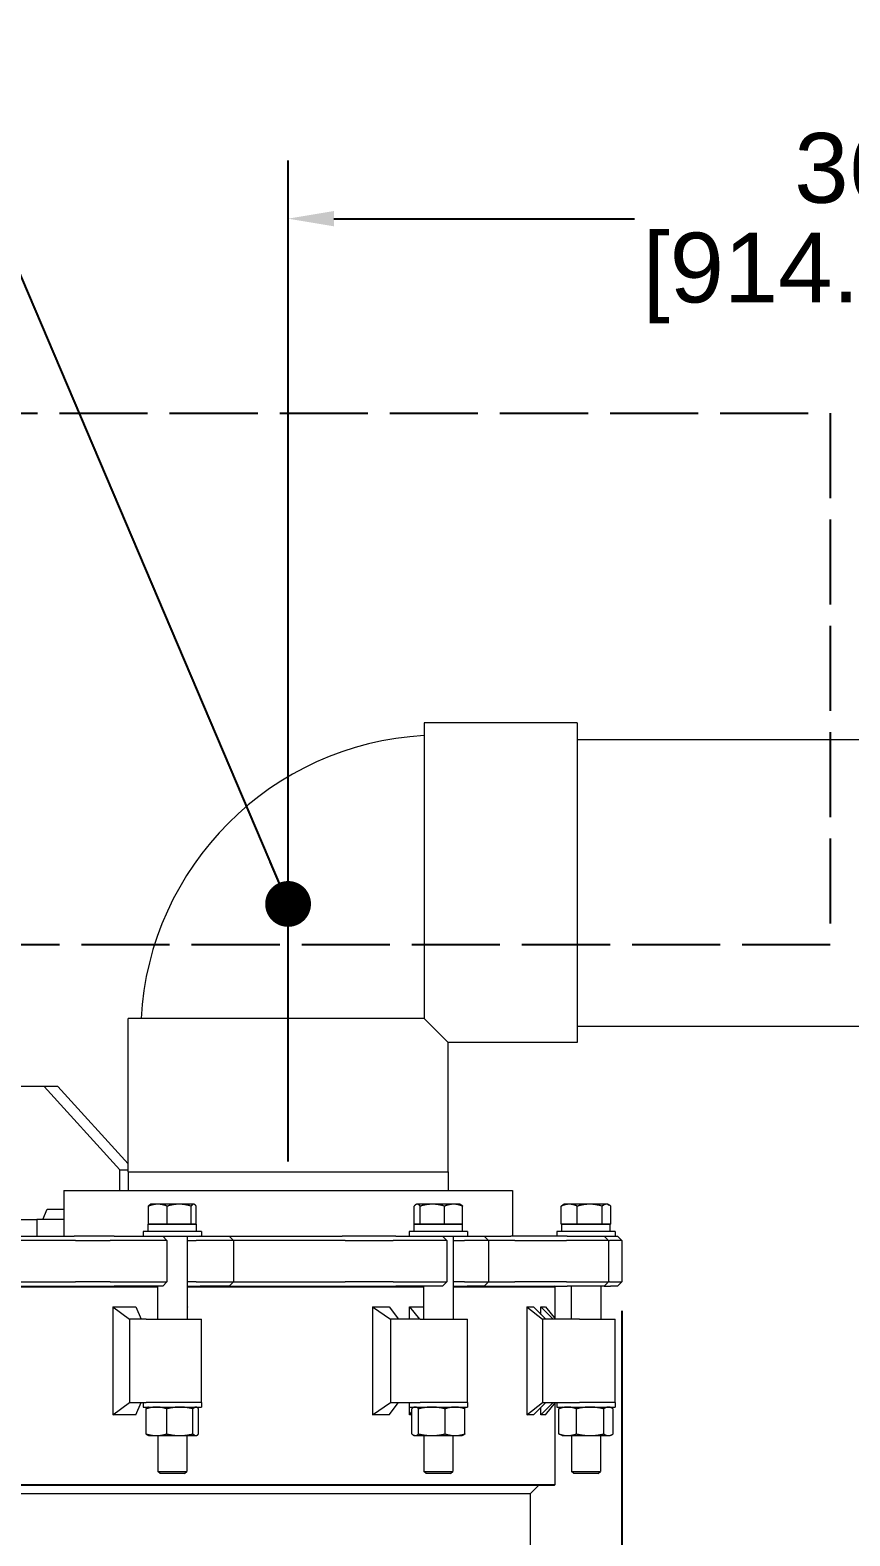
# Model space of a CAD drawing. Header units: inches. Extents: x 17 to 469, y 7 to 301.
# Drawn here: x 100.82 to 125.48, y 114.96 to 160.27 of the extents above; entities that cross this region are included whole.
import ezdxf

# ---------------------------------------------------------------- set-up
doc = ezdxf.new("R2010")
doc.units = ezdxf.units.IN
doc.header["$LTSCALE"] = 14
doc.header["$MEASUREMENT"] = 0
doc.linetypes.add('DASHED_SPACE', pattern=[0.2067, 0.1654, -0.0413])
for name, color, linetype, lineweight in [('Dimension (ANSI)', 7, 'Continuous', 25), ('Sketch Geometry (ANSI)', 7, 'Continuous', 25), ('Symbol (ANSI)', 7, 'Continuous', 25), ('Visible (ANSI)', 7, 'Continuous', 50)]:
    doc.layers.add(name, color=color, linetype=linetype, lineweight=lineweight)
doc.styles.add('MEMCOR Medium', font='arial.ttf')
doc.dimstyles.new('Default (ANSI)', dxfattribs={"dimscale": 14, "dimtxt": 0.15, "dimasz": 0.098425, "dimexe": 0.125, "dimexo": 0.0625, "dimgap": 0.031496, "dimtad": 0, "dimtih": 1, "dimtoh": 1, "dimdec": 4, "dimrnd": 1e-08, "dimzin": 3, "dimdsep": 46, "dimlunit": 5, "dimtxsty": 'MEMCOR Medium', "dimcen": 0.09, "dimdle": 0.393701, "dimclrd": 256, "dimclre": 256, "dimclrt": 256, "dimadec": 0, "dimazin": 1, "dimtfac": 0.8, "dimtofl": 0, "dimtmove": 0, "dimatfit": 3, "dimfxl": 1, "dimfrac": 1, "dimtolj": 1, "dimtzin": 4, "dimlwd": -1, "dimlwe": -1, "dimarcsym": 0})
doc.dimstyles.new('Default (ANSI)$7', dxfattribs={"dimscale": 14, "dimtxt": 0.15, "dimasz": 0.098425, "dimexe": 0.125, "dimexo": 0.0625, "dimgap": 0.031496, "dimtad": 0, "dimtih": 1, "dimtoh": 1, "dimdec": 4, "dimrnd": 1e-08, "dimzin": 3, "dimdsep": 46, "dimlunit": 5, "dimtxsty": 'MEMCOR Medium', "dimcen": 0.09, "dimdle": 0.393701, "dimclrd": 256, "dimclre": 256, "dimclrt": 256, "dimadec": 0, "dimazin": 1, "dimtfac": 0.8, "dimtofl": 0, "dimtmove": 0, "dimatfit": 3, "dimfxl": 1, "dimfrac": 1, "dimtolj": 1, "dimtzin": 4, "dimlwd": -1, "dimlwe": -1, "dimarcsym": 0})

# ---------------------------------------------------------------- blocks, each defined once
blk = doc.blocks.new('*D19')
at = {"layer": 'Defpoints', "color": 0, "transparency": 16777216}
for p in [(144.577, 154.595), (144.577, 141.367), (108.576, 125.354)]:
    blk.add_point(p, dxfattribs=at)
at = {"layer": 'Dimension (ANSI)', "transparency": 16777216}
for p, q in [((108.576, 126.229), (108.576, 156.345)), ((144.577, 142.242), (144.577, 156.345)), ((109.954, 154.595), (118.993, 154.595)), ((143.199, 154.595), (134.16, 154.595))]:
    blk.add_line(p, q, dxfattribs=at)
for points in [[(109.954, 154.825), (109.954, 154.366), (108.576, 154.595)], [(143.199, 154.825), (143.199, 154.366), (144.577, 154.595)]]:
    blk.add_solid(points, dxfattribs=at)
at = {"layer": 'Dimension (ANSI)', "transparency": 16777216, "char_height": 2.1, "attachment_point": 5, "style": 'MEMCOR Medium'}
for s, insert in [('\\A1; 36 in', (126.577, 156.109)), ('\\A1;[914.4 mm]', (126.577, 152.808))]:
    blk.add_mtext(s, dxfattribs=dict(at, insert=insert))
blk = doc.blocks.new('*D20')
at = {"layer": 'Defpoints', "color": 0, "transparency": 16777216}
for p in [(71.619, 122.609), (118.614, 122.609), (118.614, 112.216)]:
    blk.add_point(p, dxfattribs=at)
at = {"layer": 'Dimension (ANSI)', "transparency": 16777216}
for p, q in [((71.619, 121.734), (71.619, 110.466)), ((118.614, 121.734), (118.614, 110.466)), ((72.997, 112.216), (117.236, 112.216)), ((118.614, 112.216), (119.992, 112.216))]:
    blk.add_line(p, q, dxfattribs=at)
for points in [[(72.997, 112.445), (72.997, 111.986), (71.619, 112.216)], [(117.236, 112.445), (117.236, 111.986), (118.614, 112.216)]]:
    blk.add_solid(points, dxfattribs=at)
at = {"layer": 'Dimension (ANSI)', "transparency": 16777216, "char_height": 2.1, "attachment_point": 5, "style": 'MEMCOR Medium'}
for s, insert in [('\\A1; 47 in', (128.391, 113.707)), ('\\A1;[1193.7 mm]', (128.391, 110.429))]:
    blk.add_mtext(s, dxfattribs=dict(at, insert=insert))

msp = doc.modelspace()

# ---------------------------------------------------------------- linework, layer by layer
at = {"layer": 'Sketch Geometry (ANSI)', "linetype": 'DASHED_SPACE', "ltscale": 1.144592}
for p, q in [((28.832773, 148.744368), (124.887172, 148.744368)), ((124.887172, 132.744368), (28.832773, 132.744368))]:
    msp.add_line(p, q, dxfattribs=at)
at = {"layer": 'Sketch Geometry (ANSI)', "linetype": 'DASHED_SPACE', "ltscale": 1.105812}
msp.add_line((124.887172, 148.744368), (124.887172, 132.744368), dxfattribs=at)
at = {"layer": 'Visible (ANSI)', "linetype": 'Continuous', "lineweight": 18}
for p, q in [((112.666469, 139.429368), (112.666469, 130.526868)), ((117.276469, 139.429368), (112.666469, 139.429368)), ((117.276469, 139.429368), (117.276469, 129.804368)), ((117.276469, 138.929368), (140.201719, 138.929368)), ((112.666469, 130.526868), (103.763969, 130.526868)), ((103.763969, 125.916868), (103.763969, 130.526868)), ((112.666469, 130.526868), (113.388969, 129.804368)), ((117.276469, 130.304368), (140.201719, 130.304368)), ((117.276469, 129.804368), (113.388969, 129.804368)), ((113.388969, 125.916868), (113.388969, 129.804368)), ((101.236453, 128.479368), (100.010838, 128.479368)), ((101.650034, 128.479368), (101.236453, 128.479368)), ((101.236453, 128.479368), (103.512621, 125.979368)), ((103.763969, 126.157555), (101.650034, 128.479368)), ((103.512621, 125.354368), (103.512621, 125.979368)), ((103.512621, 125.979368), (103.763969, 125.979368)), ((103.763969, 125.916868), (113.388969, 125.916868)), ((103.763969, 125.916868), (103.763969, 125.354368)), ((103.763969, 125.916868), (113.388969, 125.916868)), ((113.388969, 125.916868), (113.388969, 125.354368)), ((101.826469, 125.354368), (115.326469, 125.354368)), ((101.826469, 125.354368), (101.826469, 123.979368)), ((115.326469, 125.354368), (115.326469, 123.979368)), ((101.198255, 124.479368), (101.327499, 124.791868)), ((101.327499, 124.791868), (101.826469, 124.791868)), ((104.376293, 124.338997), (104.376293, 124.884405)), ((104.438938, 124.942997), (104.425325, 124.935138)), ((104.659635, 124.942997), (104.438938, 124.942997)), ((105.302298, 124.942997), (104.659635, 124.942997)), ((104.942976, 124.338997), (104.942976, 124.884405)), ((105.737602, 124.942997), (105.302298, 124.942997)), ((105.661621, 124.338997), (105.661621, 124.884405)), ((105.750938, 124.942997), (105.737602, 124.942997)), ((105.750938, 124.942997), (105.764551, 124.935138)), ((105.813582, 124.338997), (105.813582, 124.884405)), ((112.368396, 124.338997), (112.368396, 124.884405)), ((112.441049, 124.942997), (112.420548, 124.931161)), ((112.460928, 124.942997), (112.441049, 124.942997)), ((112.917788, 124.942997), (112.460928, 124.942997)), ((112.553461, 124.338997), (112.553461, 124.884405)), ((113.553908, 124.942997), (112.917788, 124.942997)), ((113.282114, 124.338997), (113.282114, 124.884405)), ((113.753049, 124.942997), (113.553908, 124.942997)), ((113.753049, 124.942997), (113.77355, 124.931161)), ((113.825702, 124.338997), (113.825702, 124.884405)), ((116.791581, 124.338997), (116.791581, 124.884405)), ((116.881885, 124.942997), (116.839142, 124.918319)), ((117.0343, 124.942997), (116.881885, 124.942997)), ((117.650171, 124.942997), (117.0343, 124.942997)), ((117.277019, 124.338997), (117.277019, 124.884405)), ((118.153757, 124.942997), (117.650171, 124.942997)), ((118.023323, 124.338997), (118.023323, 124.884405)), ((118.193885, 124.942997), (118.153757, 124.942997)), ((118.193885, 124.942997), (118.236628, 124.918319)), ((118.28419, 124.338997), (118.28419, 124.884405)), ((100.379897, 124.479368), (101.017313, 124.479368)), ((101.826469, 124.479368), (101.017313, 124.479368)), ((101.017313, 124.479368), (101.017313, 123.979368)), ((104.365438, 124.338993), (105.824438, 124.338993)), ((104.365438, 124.119993), (104.365438, 124.338993)), ((104.659635, 124.338997), (104.376293, 124.338997)), ((104.438938, 124.338997), (104.438938, 124.338993)), ((104.942976, 124.338997), (104.659635, 124.338997)), ((105.302298, 124.338997), (104.942976, 124.338997)), ((105.661621, 124.338997), (105.302298, 124.338997)), ((105.737602, 124.338997), (105.661621, 124.338997)), ((105.813582, 124.338997), (105.737602, 124.338997)), ((105.750938, 124.338997), (105.750938, 124.338993)), ((105.824438, 124.119993), (105.824438, 124.338993)), ((112.367549, 124.338993), (113.826549, 124.338993)), ((112.367549, 124.119993), (112.367549, 124.338993)), ((112.460928, 124.338997), (112.368396, 124.338997)), ((112.441049, 124.338997), (112.441049, 124.338993)), ((112.553461, 124.338997), (112.460928, 124.338997)), ((112.917788, 124.338997), (112.553461, 124.338997)), ((113.282114, 124.338997), (112.917788, 124.338997)), ((113.553908, 124.338997), (113.282114, 124.338997)), ((113.825702, 124.338997), (113.553908, 124.338997)), ((113.753049, 124.338997), (113.753049, 124.338993)), ((113.826549, 124.119993), (113.826549, 124.338993)), ((117.0343, 124.338997), (116.791581, 124.338997)), ((116.808385, 124.338993), (118.267385, 124.338993)), ((116.808385, 124.119993), (116.808385, 124.338993)), ((116.881885, 124.338997), (116.881885, 124.338993)), ((117.277019, 124.338997), (117.0343, 124.338997)), ((117.650171, 124.338997), (117.277019, 124.338997)), ((118.023323, 124.338997), (117.650171, 124.338997)), ((118.153757, 124.338997), (118.023323, 124.338997)), ((118.28419, 124.338997), (118.153757, 124.338997)), ((118.193885, 124.338997), (118.193885, 124.338993)), ((118.267385, 124.119993), (118.267385, 124.338993)), ((97.544878, 123.979368), (102.140582, 123.979368)), ((102.183312, 123.849368), (97.559651, 123.849368)), ((102.915268, 123.979368), (102.140582, 123.979368)), ((102.183312, 123.849368), (102.798142, 123.849368)), ((102.798142, 123.849368), (103.227962, 123.849368)), ((103.345088, 123.979368), (102.915268, 123.979368)), ((104.523004, 123.849368), (103.227962, 123.849368)), ((103.345088, 123.979368), (104.471775, 123.979368)), ((105.969938, 124.119993), (104.219938, 124.119993)), ((104.219938, 124.119993), (104.219938, 123.979368)), ((104.471775, 123.979368), (104.732515, 123.979368)), ((104.785173, 123.849368), (104.523004, 123.849368)), ((104.732515, 123.979368), (104.803908, 123.979368)), ((104.933908, 123.849368), (104.785173, 123.849368)), ((104.803908, 123.979368), (104.933908, 123.849368)), ((104.803908, 123.979368), (105.926014, 123.979368)), ((104.933908, 123.849368), (104.933908, 122.609368)), ((105.542438, 123.979368), (105.542438, 121.479368)), ((105.542438, 123.849368), (105.810119, 123.849368)), ((106.15093, 123.849368), (105.810119, 123.849368)), ((105.927245, 123.979368), (105.926014, 123.979368)), ((105.927245, 123.979368), (106.090834, 123.979368)), ((105.969938, 124.119993), (105.969938, 123.979368)), ((106.090834, 123.979368), (106.34226, 123.979368)), ((106.403732, 123.849368), (106.15093, 123.849368)), ((106.34226, 123.979368), (106.800868, 123.979368)), ((106.930868, 123.849368), (106.403732, 123.849368)), ((106.800868, 123.979368), (110.201893, 123.979368)), ((106.800868, 123.979368), (106.930868, 123.849368)), ((110.293662, 123.849368), (106.930868, 123.849368)), ((106.930868, 123.849368), (106.930868, 122.609368)), ((111.039419, 123.979368), (110.201893, 123.979368)), ((110.293662, 123.849368), (110.958365, 123.849368)), ((110.958365, 123.849368), (111.732874, 123.849368)), ((111.813928, 123.979368), (111.039419, 123.979368)), ((113.110185, 123.849368), (111.732874, 123.849368)), ((111.813928, 123.979368), (113.012189, 123.979368)), ((113.972049, 124.119993), (112.222049, 124.119993)), ((112.222049, 124.119993), (112.222049, 123.979368)), ((113.012189, 123.979368), (113.197796, 123.979368)), ((113.296809, 123.849368), (113.110185, 123.849368)), ((113.197796, 123.979368), (113.226399, 123.979368)), ((113.226399, 123.979368), (113.356399, 123.849368)), ((113.226399, 123.979368), (113.972049, 123.979368)), ((113.356399, 123.849368), (113.296809, 123.849368)), ((113.356399, 123.849368), (113.356399, 122.609368)), ((113.544549, 123.979368), (113.544549, 121.479368)), ((113.544549, 123.849368), (113.885762, 123.849368)), ((114.241943, 123.849368), (113.885762, 123.849368)), ((113.972049, 124.119993), (113.972049, 123.979368)), ((113.972049, 123.979368), (114.137782, 123.979368)), ((114.137782, 123.979368), (114.306605, 123.979368)), ((114.41169, 123.849368), (114.241943, 123.849368)), ((114.306605, 123.979368), (114.473344, 123.979368)), ((114.603344, 123.849368), (114.41169, 123.849368)), ((114.473344, 123.979368), (115.275351, 123.979368)), ((114.473344, 123.979368), (114.603344, 123.849368)), ((115.397983, 123.849368), (114.603344, 123.849368)), ((114.603344, 123.849368), (114.603344, 122.609368)), ((116.009835, 123.979368), (115.275351, 123.979368)), ((115.397983, 123.849368), (115.980907, 123.849368)), ((115.980907, 123.849368), (116.946704, 123.849368)), ((116.975631, 123.979368), (116.009835, 123.979368)), ((118.412885, 124.119993), (116.662885, 124.119993)), ((116.662885, 124.119993), (116.662885, 123.979368)), ((118.13349, 123.849368), (116.946704, 123.849368)), ((116.975631, 123.979368), (118.008136, 123.979368)), ((118.008136, 123.979368), (118.081848, 123.979368)), ((118.081848, 123.979368), (118.085764, 123.979368)), ((118.085764, 123.979368), (118.215764, 123.849368)), ((118.085764, 123.979368), (118.412885, 123.979368)), ((118.207606, 123.849368), (118.13349, 123.849368)), ((118.215764, 123.849368), (118.207606, 123.849368)), ((118.215764, 123.849368), (118.243915, 123.849368)), ((118.215764, 123.849368), (118.215764, 122.609368)), ((118.544921, 123.849368), (118.243915, 123.849368)), ((118.412885, 124.119993), (118.412885, 123.979368)), ((118.412885, 123.979368), (118.417325, 123.979368)), ((118.417325, 123.979368), (118.470107, 123.979368)), ((118.470107, 123.979368), (118.484266, 123.979368)), ((118.484266, 123.979368), (118.614266, 123.849368)), ((118.597992, 123.849368), (118.544921, 123.849368)), ((118.614266, 123.849368), (118.597992, 123.849368)), ((118.614266, 123.849368), (118.614266, 122.609368)), ((104.647438, 122.448118), (95.563969, 122.448118)), ((97.225132, 122.479368), (102.486024, 122.479368)), ((97.559651, 122.609368), (102.183312, 122.609368)), ((102.798142, 122.609368), (102.183312, 122.609368)), ((102.486024, 122.479368), (102.915268, 122.479368)), ((103.227962, 122.609368), (102.798142, 122.609368)), ((102.915268, 122.479368), (103.345088, 122.479368)), ((103.227962, 122.609368), (104.523004, 122.609368)), ((104.471775, 122.479368), (103.345088, 122.479368)), ((104.732515, 122.479368), (104.471775, 122.479368)), ((104.523004, 122.609368), (104.785173, 122.609368)), ((104.647438, 122.479368), (104.647438, 121.479368)), ((104.803908, 122.479368), (104.732515, 122.479368)), ((104.785173, 122.609368), (104.933908, 122.609368)), ((104.803908, 122.479368), (104.933908, 122.609368)), ((105.810119, 122.609368), (105.542438, 122.609368)), ((105.542438, 122.479368), (105.927245, 122.479368)), ((112.649549, 122.448118), (105.542438, 122.448118)), ((105.810119, 122.609368), (106.15093, 122.609368)), ((106.090834, 122.479368), (105.927245, 122.479368)), ((106.34226, 122.479368), (106.090834, 122.479368)), ((106.15093, 122.609368), (106.403732, 122.609368)), ((106.800868, 122.479368), (106.34226, 122.479368)), ((106.403732, 122.609368), (106.930868, 122.609368)), ((106.800868, 122.479368), (106.930868, 122.609368)), ((106.800868, 122.479368), (110.504612, 122.479368)), ((106.930868, 122.609368), (110.293662, 122.609368)), ((110.958365, 122.609368), (110.293662, 122.609368)), ((110.504612, 122.479368), (111.039419, 122.479368)), ((111.732874, 122.609368), (110.958365, 122.609368)), ((111.039419, 122.479368), (111.813928, 122.479368)), ((111.732874, 122.609368), (113.110185, 122.609368)), ((113.012189, 122.479368), (111.813928, 122.479368)), ((112.649549, 122.479368), (112.649549, 121.479368)), ((113.197796, 122.479368), (113.012189, 122.479368)), ((113.110185, 122.609368), (113.296809, 122.609368)), ((113.226399, 122.479368), (113.197796, 122.479368)), ((113.226399, 122.479368), (113.356399, 122.609368)), ((113.296809, 122.609368), (113.356399, 122.609368)), ((113.885762, 122.609368), (113.544549, 122.609368)), ((113.544549, 122.479368), (113.966815, 122.479368)), ((116.6153, 122.448118), (113.544549, 122.448118)), ((113.885762, 122.609368), (114.241943, 122.609368)), ((114.137782, 122.479368), (113.966815, 122.479368)), ((114.306605, 122.479368), (114.137782, 122.479368)), ((114.241943, 122.609368), (114.41169, 122.609368)), ((114.473344, 122.479368), (114.306605, 122.479368)), ((114.41169, 122.609368), (114.603344, 122.609368)), ((114.473344, 122.479368), (114.603344, 122.609368)), ((114.473344, 122.479368), (115.475389, 122.479368)), ((114.603344, 122.609368), (115.397983, 122.609368)), ((115.980907, 122.609368), (115.397983, 122.609368)), ((115.475389, 122.479368), (116.009835, 122.479368)), ((116.946704, 122.609368), (115.980907, 122.609368)), ((116.009835, 122.479368), (116.975631, 122.479368)), ((116.6153, 121.484429), (116.6153, 122.448118)), ((116.946704, 122.609368), (118.13349, 122.609368)), ((118.008136, 122.479368), (116.975631, 122.479368)), ((117.090385, 122.479368), (117.090385, 121.479368)), ((117.985385, 122.479368), (117.985385, 121.479368)), ((118.081848, 122.479368), (118.008136, 122.479368)), ((118.085764, 122.479368), (118.081848, 122.479368)), ((118.085764, 122.479368), (118.215764, 122.609368)), ((118.085764, 122.479368), (118.272843, 122.479368)), ((118.13349, 122.609368), (118.207606, 122.609368)), ((118.207606, 122.609368), (118.215764, 122.609368)), ((118.243915, 122.609368), (118.215764, 122.609368)), ((118.243915, 122.609368), (118.544921, 122.609368)), ((118.417325, 122.479368), (118.272843, 122.479368)), ((118.470107, 122.479368), (118.417325, 122.479368)), ((118.484266, 122.479368), (118.470107, 122.479368)), ((118.484266, 122.479368), (118.614266, 122.609368)), ((118.544921, 122.609368), (118.597992, 122.609368)), ((118.597992, 122.609368), (118.614266, 122.609368)), ((103.302667, 121.85416), (103.302667, 118.604576)), ((103.302667, 121.85416), (103.999264, 121.85416)), ((103.302667, 121.85416), (103.811154, 121.479368)), ((104.30659, 121.479368), (103.811154, 121.479368)), ((103.811154, 121.479368), (103.811154, 118.979368)), ((103.999264, 121.85416), (104.154134, 121.479368)), ((104.30659, 121.479368), (105.969938, 121.479368)), ((105.542438, 121.85416), (105.554714, 121.85416)), ((105.554714, 121.85416), (105.542438, 121.826586)), ((105.554714, 121.479368), (105.554714, 121.85416)), ((105.969938, 118.979368), (105.969938, 121.479368)), ((111.117281, 121.85416), (111.117281, 118.604576)), ((111.117281, 121.85416), (111.614144, 121.85416)), ((111.117281, 121.85416), (111.658751, 121.479368)), ((111.614144, 121.85416), (111.901779, 121.479368)), ((112.551495, 121.479368), (111.658751, 121.479368)), ((111.658751, 121.479368), (111.658751, 118.979368)), ((112.22695, 121.85416), (112.525269, 121.479368)), ((112.22695, 121.479368), (112.22695, 121.85416)), ((112.22695, 121.85416), (112.649549, 121.85416)), ((112.551495, 121.479368), (113.972049, 121.479368)), ((113.972049, 118.979368), (113.972049, 121.479368)), ((115.762737, 121.85416), (115.762737, 118.604576)), ((115.762737, 121.85416), (115.961457, 121.85416)), ((115.762737, 121.85416), (116.229946, 121.479368)), ((115.961457, 121.85416), (116.324888, 121.479368)), ((116.180165, 121.85416), (116.547409, 121.479368)), ((116.180165, 121.628615), (116.180165, 121.85416)), ((116.180165, 121.85416), (116.318946, 121.85416)), ((117.343179, 121.479368), (116.229946, 121.479368)), ((116.229946, 121.479368), (116.229946, 118.979368)), ((116.318946, 121.85416), (116.619357, 121.479368)), ((117.343179, 121.479368), (118.412885, 121.479368)), ((118.412885, 118.979368), (118.412885, 121.479368)), ((103.302667, 118.604576), (103.811154, 118.979368)), ((103.811154, 118.979368), (104.30659, 118.979368)), ((103.999264, 118.604576), (104.154134, 118.979368)), ((104.219938, 118.979368), (104.219938, 118.838743)), ((104.219938, 118.838743), (105.969938, 118.838743)), ((105.969938, 118.979368), (104.30659, 118.979368)), ((105.969938, 118.979368), (104.30659, 118.979368)), ((104.307277, 118.03161), (104.307277, 118.786876)), ((104.375938, 118.838743), (104.361018, 118.831786)), ((104.928382, 118.03161), (104.928382, 118.786876)), ((105.716043, 118.03161), (105.716043, 118.786876)), ((105.813938, 118.838743), (105.828858, 118.831786)), ((105.882599, 118.03161), (105.882599, 118.786876)), ((105.969938, 118.979368), (105.969938, 118.838743)), ((111.117281, 118.604576), (111.658751, 118.979368)), ((111.614144, 118.604576), (111.901779, 118.979368)), ((111.658751, 118.979368), (112.551495, 118.979368)), ((112.222049, 118.979368), (112.222049, 118.838743)), ((112.222049, 118.838743), (113.972049, 118.838743)), ((112.22695, 118.604576), (112.22695, 118.838743)), ((112.298418, 118.03161), (112.298418, 118.786876)), ((112.378049, 118.838743), (112.355579, 118.828265)), ((112.501257, 118.03161), (112.501257, 118.786876)), ((113.972049, 118.979368), (112.551495, 118.979368)), ((113.972049, 118.979368), (112.551495, 118.979368)), ((113.299887, 118.03161), (113.299887, 118.786876)), ((113.816049, 118.838743), (113.838518, 118.828265)), ((113.895679, 118.03161), (113.895679, 118.786876)), ((113.972049, 118.979368), (113.972049, 118.838743)), ((115.762737, 118.604576), (116.229946, 118.979368)), ((115.961457, 118.604576), (116.324888, 118.979368)), ((116.180165, 118.604576), (116.547409, 118.979368)), ((116.180165, 118.604576), (116.180165, 118.830121)), ((116.229946, 118.979368), (117.343179, 118.979368)), ((116.318946, 118.604576), (116.619357, 118.979368)), ((116.6153, 116.510618), (116.6153, 118.974307)), ((116.662885, 118.979368), (116.662885, 118.838743)), ((116.662885, 118.838743), (118.412885, 118.838743)), ((116.719908, 118.03161), (116.719908, 118.786876)), ((116.818885, 118.838743), (116.772037, 118.816897)), ((117.251966, 118.03161), (117.251966, 118.786876)), ((118.412885, 118.979368), (117.343179, 118.979368)), ((118.412885, 118.979368), (117.343179, 118.979368)), ((118.069943, 118.03161), (118.069943, 118.786876)), ((118.256885, 118.838743), (118.303733, 118.816897)), ((118.355862, 118.03161), (118.355862, 118.786876)), ((118.412885, 118.979368), (118.412885, 118.838743)), ((103.999264, 118.604576), (103.302667, 118.604576)), ((111.614144, 118.604576), (111.117281, 118.604576)), ((112.22695, 118.604576), (112.298418, 118.694365)), ((112.298418, 118.604576), (112.22695, 118.604576)), ((115.961457, 118.604576), (115.762737, 118.604576)), ((116.318946, 118.604576), (116.180165, 118.604576)), ((104.375938, 117.979743), (104.361018, 117.986701)), ((104.375938, 117.979743), (104.61783, 117.979743)), ((104.61783, 117.979743), (105.322213, 117.979743)), ((104.657438, 117.979743), (104.657438, 116.905108)), ((105.322213, 117.979743), (105.799321, 117.979743)), ((105.532438, 117.979743), (105.532438, 116.905108)), ((105.799321, 117.979743), (105.813938, 117.979743)), ((105.813938, 117.979743), (105.828858, 117.986701)), ((112.378049, 117.979743), (112.355579, 117.990221)), ((112.378049, 117.979743), (112.399837, 117.979743)), ((112.399837, 117.979743), (112.900572, 117.979743)), ((112.659549, 117.979743), (112.659549, 116.905108)), ((112.900572, 117.979743), (113.597783, 117.979743)), ((113.534549, 117.979743), (113.534549, 116.905108)), ((113.597783, 117.979743), (113.816049, 117.979743)), ((113.816049, 117.979743), (113.838518, 117.990221)), ((116.818885, 117.979743), (116.772037, 118.001589)), ((116.818885, 117.979743), (116.985937, 117.979743)), ((116.985937, 117.979743), (117.660955, 117.979743)), ((117.100385, 117.979743), (117.100385, 116.905108)), ((117.660955, 117.979743), (118.212903, 117.979743)), ((117.975385, 117.979743), (117.975385, 116.905108)), ((118.212903, 117.979743), (118.256885, 117.979743)), ((118.256885, 117.979743), (118.303733, 118.001589)), ((104.657438, 116.905108), (105.532438, 116.905108)), ((104.725599, 116.838993), (104.657438, 116.905108)), ((105.464277, 116.838993), (105.532438, 116.905108)), ((112.659549, 116.905108), (113.534549, 116.905108)), ((112.72771, 116.838993), (112.659549, 116.905108)), ((113.466388, 116.838993), (113.534549, 116.905108)), ((117.100385, 116.905108), (117.975385, 116.905108)), ((117.168546, 116.838993), (117.100385, 116.905108)), ((117.907224, 116.838993), (117.975385, 116.905108)), ((73.617629, 116.510618), (116.6153, 116.510618)), ((116.584015, 116.479368), (73.648879, 116.479368)), ((105.464277, 116.838993), (104.725599, 116.838993)), ((113.466388, 116.838993), (112.72771, 116.838993)), ((115.863154, 116.229368), (116.113109, 116.479368)), ((117.907224, 116.838993), (117.168546, 116.838993)), ((115.863154, 116.229368), (74.366007, 116.229368)), ((115.866931, 99.482295), (115.866931, 116.233145))]:
    msp.add_line(p, q, dxfattribs=at)
msp.add_arc((113.166469, 130.026868), 9.0275, 93.1750271, 176.8249729, dxfattribs=at)
for points, weights in [([(104.659635, 124.942997), (104.528135, 124.942997), (104.376293, 124.884405)], [1, 1.0379548493, 1]), ([(104.376293, 124.884405), (104.402319, 124.921855), (104.425325, 124.935138)], [1, 1.02393148143, 1.01768416811]), ([(104.942976, 124.884405), (104.791134, 124.942997), (104.659635, 124.942997)], [1, 1.0379548493, 1]), ([(105.302298, 124.942997), (105.135536, 124.942997), (104.942976, 124.884405)], [1, 1.0379548493, 1]), ([(105.661621, 124.884405), (105.469061, 124.942997), (105.302298, 124.942997)], [1, 1.0379548493, 1]), ([(105.737602, 124.942997), (105.702339, 124.942997), (105.661621, 124.884405)], [1, 1.0379548493, 1]), ([(105.813582, 124.884405), (105.772864, 124.942997), (105.737602, 124.942997)], [1, 1.0379548493, 1]), ([(112.460928, 124.942997), (112.417984, 124.942997), (112.368396, 124.884405)], [1, 1.0379548493, 1]), ([(112.553461, 124.884405), (112.503873, 124.942997), (112.460928, 124.942997)], [1, 1.0379548493, 1]), ([(112.917788, 124.942997), (112.748703, 124.942997), (112.553461, 124.884405)], [1, 1.0379548493, 1]), ([(113.282114, 124.884405), (113.086872, 124.942997), (112.917788, 124.942997)], [1, 1.0379548493, 1]), ([(113.553908, 124.942997), (113.427768, 124.942997), (113.282114, 124.884405)], [1, 1.0379548493, 1]), ([(113.825702, 124.884405), (113.680048, 124.942997), (113.553908, 124.942997)], [1, 1.0379548493, 1]), ([(113.77355, 124.931161), (113.798153, 124.916956), (113.825702, 124.884405)], [1.01881446199, 1.0207360069, 1]), ([(117.0343, 124.942997), (116.921653, 124.942997), (116.791581, 124.884405)], [1, 1.0379548493, 1]), ([(116.791581, 124.884405), (116.81632, 124.905143), (116.839142, 124.918319)], [1, 1.01311213731, 1.01716466047]), ([(117.277019, 124.884405), (117.146946, 124.942997), (117.0343, 124.942997)], [1, 1.0379548493, 1]), ([(117.650171, 124.942997), (117.476991, 124.942997), (117.277019, 124.884405)], [1, 1.0379548493, 1]), ([(118.023323, 124.884405), (117.823352, 124.942997), (117.650171, 124.942997)], [1, 1.0379548493, 1]), ([(118.153757, 124.942997), (118.093222, 124.942997), (118.023323, 124.884405)], [1, 1.0379548493, 1]), ([(118.28419, 124.884405), (118.214291, 124.942997), (118.153757, 124.942997)], [1, 1.0379548493, 1]), ([(104.61783, 118.838743), (104.473702, 118.838743), (104.307277, 118.786876)], [1, 1.0379548493, 1]), ([(104.307277, 118.786876), (104.335802, 118.820027), (104.361018, 118.831786)], [1, 1.02393148143, 1.01768416811]), ([(104.928382, 118.786876), (104.761958, 118.838743), (104.61783, 118.838743)], [1, 1.0379548493, 1]), ([(105.322213, 118.838743), (105.139435, 118.838743), (104.928382, 118.786876)], [1, 1.0379548493, 1]), ([(105.716043, 118.786876), (105.50499, 118.838743), (105.322213, 118.838743)], [1, 1.0379548493, 1]), ([(105.799321, 118.838743), (105.760671, 118.838743), (105.716043, 118.786876)], [1, 1.0379548493, 1]), ([(105.882599, 118.786876), (105.83797, 118.838743), (105.799321, 118.838743)], [1, 1.0379548493, 1]), ([(112.399837, 118.838743), (112.352769, 118.838743), (112.298418, 118.786876)], [1, 1.0379548493, 1]), ([(112.501257, 118.786876), (112.446906, 118.838743), (112.399837, 118.838743)], [1, 1.0379548493, 1]), ([(112.900572, 118.838743), (112.715249, 118.838743), (112.501257, 118.786876)], [1, 1.0379548493, 1]), ([(113.299887, 118.786876), (113.085895, 118.838743), (112.900572, 118.838743)], [1, 1.0379548493, 1]), ([(113.597783, 118.838743), (113.459529, 118.838743), (113.299887, 118.786876)], [1, 1.0379548493, 1]), ([(113.895679, 118.786876), (113.736037, 118.838743), (113.597783, 118.838743)], [1, 1.0379548493, 1]), ([(113.838518, 118.828265), (113.865485, 118.815691), (113.895679, 118.786876)], [1.01881446199, 1.0207360069, 1]), ([(116.985937, 118.838743), (116.862473, 118.838743), (116.719908, 118.786876)], [1, 1.0379548493, 1]), ([(116.719908, 118.786876), (116.747024, 118.805234), (116.772037, 118.816897)], [1, 1.01311213731, 1.01716466047]), ([(117.251966, 118.786876), (117.109402, 118.838743), (116.985937, 118.838743)], [1, 1.0379548493, 1]), ([(117.660955, 118.838743), (117.471142, 118.838743), (117.251966, 118.786876)], [1, 1.0379548493, 1]), ([(118.069943, 118.786876), (117.850767, 118.838743), (117.660955, 118.838743)], [1, 1.0379548493, 1]), ([(118.212903, 118.838743), (118.146555, 118.838743), (118.069943, 118.786876)], [1, 1.0379548493, 1]), ([(118.355862, 118.786876), (118.27925, 118.838743), (118.212903, 118.838743)], [1, 1.0379548493, 1]), ([(104.361018, 117.986701), (104.335802, 117.998459), (104.307277, 118.03161)], [1.01768416811, 1.02393148143, 1]), ([(104.307277, 118.03161), (104.473702, 117.979743), (104.61783, 117.979743)], [1, 1.0379548493, 1]), ([(104.61783, 117.979743), (104.761958, 117.979743), (104.928382, 118.03161)], [1, 1.0379548493, 1]), ([(104.928382, 118.03161), (105.139435, 117.979743), (105.322213, 117.979743)], [1, 1.0379548493, 1]), ([(105.322213, 117.979743), (105.50499, 117.979743), (105.716043, 118.03161)], [1, 1.0379548493, 1]), ([(105.716043, 118.03161), (105.760671, 117.979743), (105.799321, 117.979743)], [1, 1.0379548493, 1]), ([(105.799321, 117.979743), (105.83797, 117.979743), (105.882599, 118.03161)], [1, 1.0379548493, 1]), ([(112.298418, 118.03161), (112.352769, 117.979743), (112.399837, 117.979743)], [1, 1.0379548493, 1]), ([(112.399837, 117.979743), (112.446906, 117.979743), (112.501257, 118.03161)], [1, 1.0379548493, 1]), ([(112.501257, 118.03161), (112.715249, 117.979743), (112.900572, 117.979743)], [1, 1.0379548493, 1]), ([(112.900572, 117.979743), (113.085895, 117.979743), (113.299887, 118.03161)], [1, 1.0379548493, 1]), ([(113.299887, 118.03161), (113.459529, 117.979743), (113.597783, 117.979743)], [1, 1.0379548493, 1]), ([(113.597783, 117.979743), (113.736037, 117.979743), (113.895679, 118.03161)], [1, 1.0379548493, 1]), ([(113.895679, 118.03161), (113.865485, 118.002796), (113.838518, 117.990221)], [1, 1.0207360069, 1.01881446199]), ([(116.772037, 118.001589), (116.747024, 118.013253), (116.719908, 118.03161)], [1.01716466047, 1.01311213731, 1]), ([(116.719908, 118.03161), (116.862473, 117.979743), (116.985937, 117.979743)], [1, 1.0379548493, 1]), ([(116.985937, 117.979743), (117.109402, 117.979743), (117.251966, 118.03161)], [1, 1.0379548493, 1]), ([(117.251966, 118.03161), (117.471142, 117.979743), (117.660955, 117.979743)], [1, 1.0379548493, 1]), ([(117.660955, 117.979743), (117.850767, 117.979743), (118.069943, 118.03161)], [1, 1.0379548493, 1]), ([(118.069943, 118.03161), (118.146555, 117.979743), (118.212903, 117.979743)], [1, 1.0379548493, 1]), ([(118.212903, 117.979743), (118.27925, 117.979743), (118.355862, 118.03161)], [1, 1.0379548493, 1])]:
    msp.add_rational_spline(points, weights, degree=2, dxfattribs=at)
for points in [[(116.6153, 122.448118), (116.604878, 122.458533), (116.59445, 122.46895), (116.584015, 122.479368)], [(116.584015, 116.479368), (116.59445, 116.489787), (116.604878, 116.500203), (116.6153, 116.510618)]]:
    msp.add_open_spline(points, degree=3, dxfattribs=at)

# ---------------------------------------------------------------- dimensions: what is measured, and where the dimension line sits
at = {"layer": 'Dimension (ANSI)'}
dim = msp.add_linear_dim(base=(144.5767188261, 154.5952145524), p1=(108.5764688261, 125.3543680957), p2=(144.5767188261, 141.3668680957), text=' <> in\\X[914.4 mm]', dimstyle='Default (ANSI)', override={"dimgap": 0.031496, "dimtih": 0, "dimtoh": 0, "dimdec": 4, "dimpost": '', "dimtol": 0, "dimlim": 0, "dimtp": 0, "dimtm": 0, "dimtdec": 2, "dimatfit": 1}, dxfattribs=at)
dim.commit()
dim.dimension.update_dxf_attribs({"geometry": '*D19', "text_midpoint": (126.5765938261, 154.5952145524), "dimtype": 160})
dim = msp.add_linear_dim(base=(118.614266, 112.215667), p1=(71.618671, 122.609368), p2=(118.614266, 122.609368), angle=180, text=' <> in\\X[1193.7 mm]', dimstyle='Default (ANSI)', override={"dimgap": 0.031496, "dimtih": 0, "dimtoh": 0, "dimdec": 4, "dimpost": '', "dimtol": 0, "dimlim": 0, "dimtp": 0, "dimtm": 0, "dimtdec": 2, "dimatfit": 2}, dxfattribs=at)
dim.commit()
dim.dimension.update_dxf_attribs({"geometry": '*D20', "text_midpoint": (128.391248, 112.215667), "dimtype": 160})

# ---------------------------------------------------------------- leaders
at = {"layer": 'Symbol (ANSI)', "annotation_type": 0, "has_hookline": 1, "hookline_direction": 1, "text_width": 65.476742}
msp.add_leader([(108.576469, 133.976536), (97.917674, 159.034694), (96.539721, 159.034694)], dimstyle='Default (ANSI)$7', override={"dimasz": 0.098425, "dimtad": 0, "dimldrblk": 'Dot'}, dxfattribs=at)

doc.saveas('drawing.dxf')
